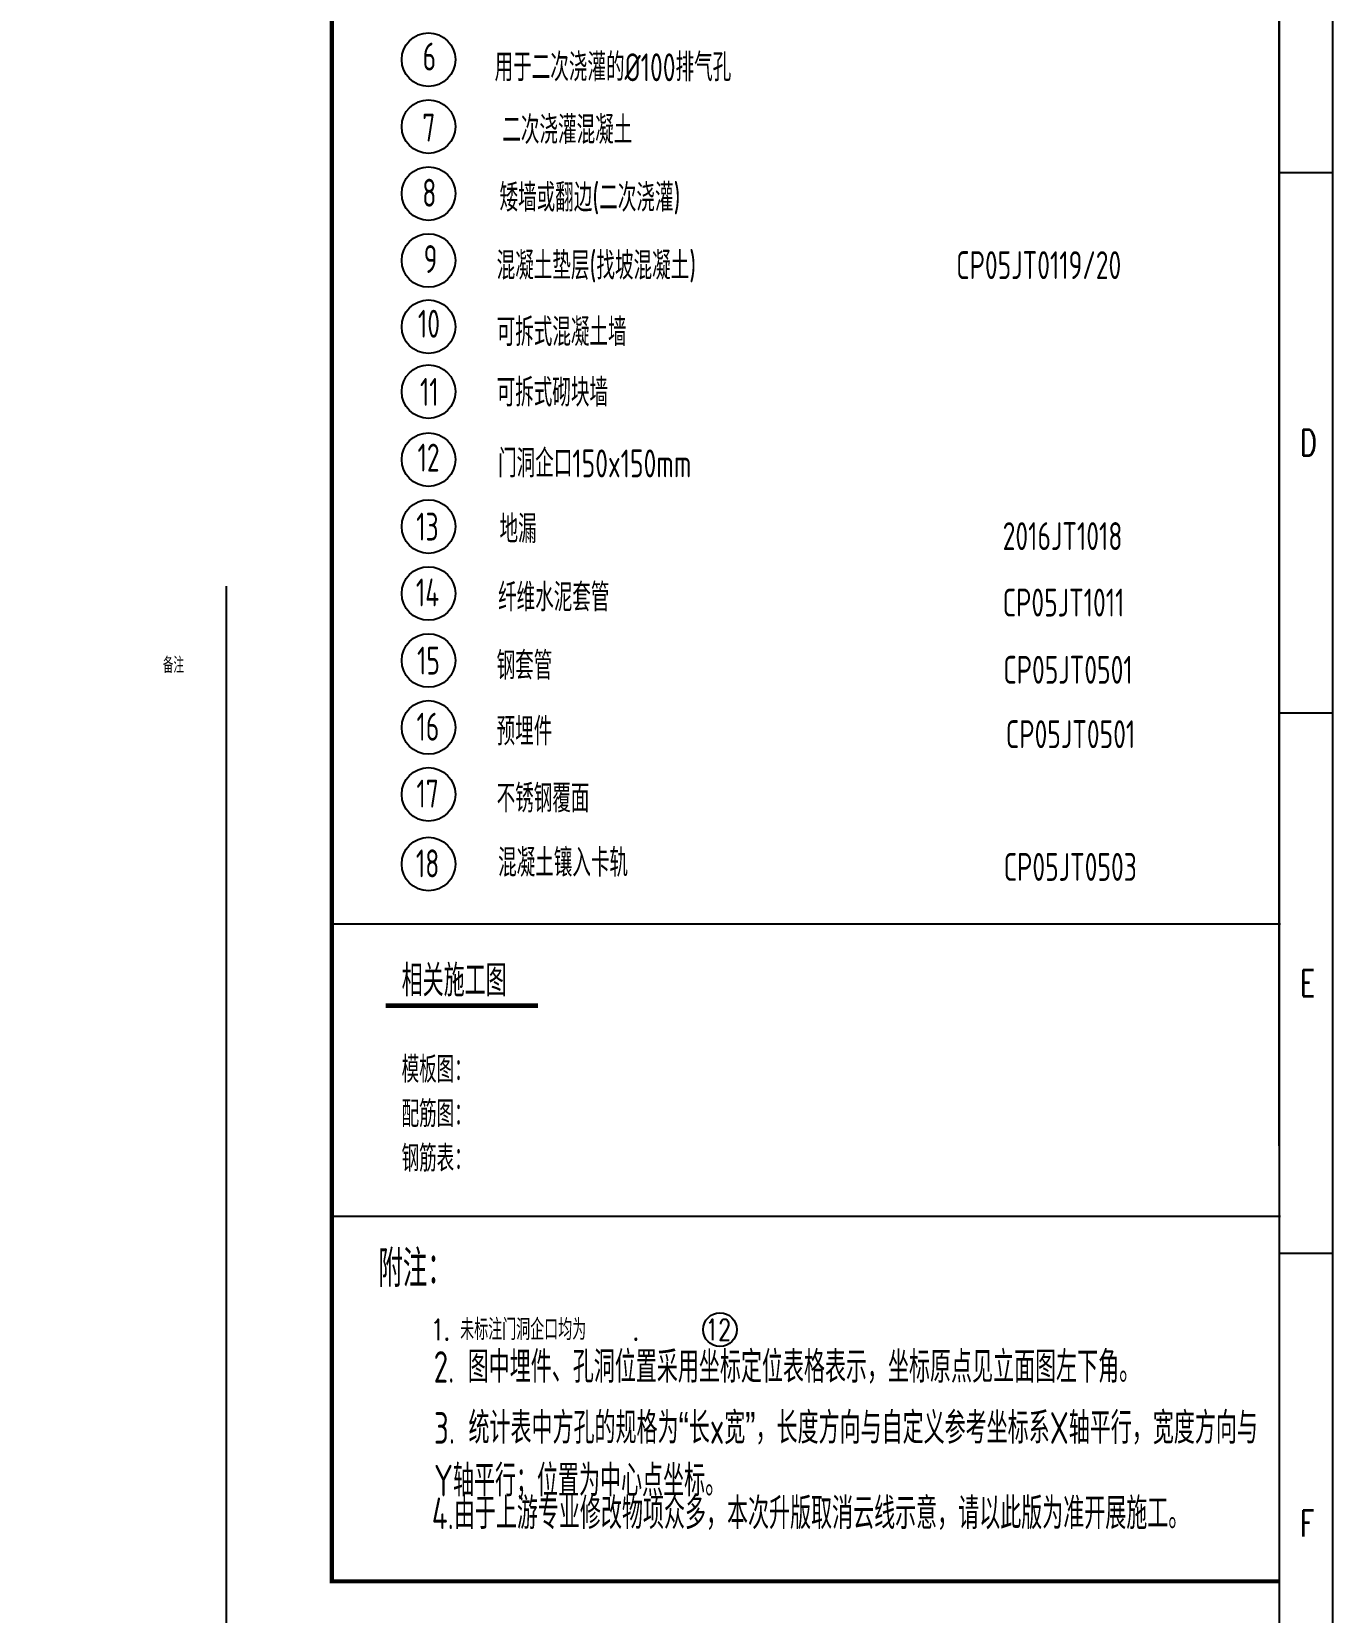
# Model space of a CAD drawing. Extents: x -383207 to 558143, y -95136 to 11777.
# Drawn here: x 362042 to 368217, y -87733 to -80226 of the extents above; entities that cross this region are included whole.
import ezdxf
from ezdxf.enums import TextEntityAlignment as Align

# ---------------------------------------------------------------- set-up
doc = ezdxf.new("R2010")
doc.units = 0
doc.linetypes.add('CONTINOUS', pattern=[0])
doc.layers.get('0').update_dxf_attribs({"linetype": 'CONTINUOUS'})
for name, color, linetype in [('B版云线202106', 2, 'CONTINUOUS'), ('C77(文本)', 7, 'CONTINUOUS'), ('NHJTTP_CenterLine', 7, 'CONTINUOUS'), ('NHJTTT_OpenLine', 7, 'CONTINUOUS'), ('TEXT', 4, 'CONTINUOUS'), ('图框', 4, 'CONTINOUS'), ('缩略图', 4, 'CONTINUOUS')]:
    doc.layers.add(name, color=color, linetype=linetype)
doc.styles.add('ACP1000普通样式', font='tssdeng.shx', dxfattribs={"width": 0.7, "bigfont": 'tssdchn.shx'})
doc.styles.add('HZ', font='TXT.shx', dxfattribs={"width": 0.7, "bigfont": 'hz.shx'})
doc.styles.add('RH', font='romans.shx', dxfattribs={"width": 0.7, "bigfont": 'hz.shx'})
doc.styles.add('S1', font='tssdeng.shx', dxfattribs={"width": 0.7, "bigfont": 'tssdchn.shx'})

# ---------------------------------------------------------------- blocks, each defined once
blk = doc.blocks.new('tk1')
at = {"color": 4, "flags": 128}
blk.add_lwpolyline([(82683.8, -541567.7), (82683.8, -562592.7)], dxfattribs=at)
blk.add_lwpolyline([(46133.8, -541817.7), (82431.8, -541817.7), (82431.8, -562342.7), (46133.8, -562342.7)], close=True)
at = {"flags": 128}
for points in [[(82433.8, -549514.6), (82683.8, -549514.6)], [(82433.8, -552080.2), (82683.8, -552080.2)], [(82433.8, -554645.8), (82683.8, -554645.8)]]:
    blk.add_lwpolyline(points, dxfattribs=at)
at = {"layer": 'C77(文本)', "color": 4}
blk.add_line((82431.8, -554137.1), (82431.8, -541817.7), dxfattribs=at)
at = {"color": 0, "style": 'HZ', "width": 0.7}
for s, p in [('D', (82530.1, -550860.1)), ('E', (82530.1, -553425.7)), ('F', (82530.1, -555991.3))]:
    blk.add_text(s, height=125, dxfattribs=at).set_placement(p)

msp = doc.modelspace()

# ---------------------------------------------------------------- linework, layer by layer
msp.add_lwpolyline([(331042, -72948.5), (368217, -72948.5), (368217, -93973.5), (331042, -93973.5)], close=True)
at = {"layer": 'C77(文本)', "color": 4}
for p, q in [((367971, -84463.9), (363467, -84463.9)), ((367971, -85853.6), (363467, -85853.6))]:
    msp.add_line(p, q, dxfattribs=at)
at = {"layer": 'C77(文本)', "const_width": 22.5}
msp.add_lwpolyline([(363723.5, -84851.5), (364446.5, -84851.5)], dxfattribs=at)
at = {"layer": 'C77(文本)', "color": 4}
for centre in [(363926.4, -80358.9), (363926.4, -80676.9), (363926.4, -80994.9), (363926.4, -81312.9), (363926.4, -81627.3), (363926.4, -81935.5), (363926.4, -82258.3), (363926.4, -82576.3), (363926.4, -82894.3), (363926.4, -83212.3), (363926.4, -83530.3), (363926.4, -83848.1), (363926.4, -84179.2)]:
    msp.add_circle(centre, 127.2, dxfattribs=at)
at = {"layer": 'NHJTTP_CenterLine', "color": 1}
msp.add_line((362965.2, -82859.4), (362965.2, -90984.4), dxfattribs=at)
at = {"layer": '图框', "color": 6}
msp.add_circle((365309.8, -86390.2), 80, dxfattribs=at)
at = {"layer": '缩略图', "const_width": 20}
msp.add_lwpolyline([(367967, -87585.7), (363467, -87585.7), (363467, -73198.5)], dxfattribs=at)

# ---------------------------------------------------------------- block references
at = {"layer": 'B版云线202106'}
msp.add_blockref('tk1', (285533.2, 468619.2), dxfattribs=at)

# ---------------------------------------------------------------- texts
at = {"layer": 'C77(文本)', "color": 4, "style": 'S1', "width": 0.7}
for s, height, p in [('6', 132.5, (363898.4, -80410.4)), ('用于二次浇灌的%%c100排气孔', 132.5, (364240.1, -80461.4)), ('7', 132.5, (363896.7, -80747.9)), ('二次浇灌混凝土', 132.5, (364276.8, -80758.9)), ('8', 132.5, (363896.6, -81057.2)), ('矮墙或翻边(二次浇灌)', 132.5, (364263.3, -81080.6)), ('9', 132.5, (363903.4, -81372.1)), ('混凝土垫层(找坡混凝土)', 132.5, (364249.7, -81403.6)), ('CP05JT0119/20', 132.5, (366431.1, -81401)), ('10', 132.5, (363876, -81679.3)), ('可拆式混凝土墙', 132.5, (364249.7, -81719.1)), ('11', 132.5, (363885.8, -82003.3)), ('可拆式砌块墙', 132.5, (364249.7, -82006.3)), ('12', 132.5, (363874.2, -82315.2)), ('门洞企口150x150mm', 132.5, (364256.5, -82342.7)), ('13', 132.5, (363867.9, -82643)), ('地漏', 132.5, (364263.3, -82654.3)), ('2016JT1018', 132.5, (366651.8, -82688)), ('14', 132.5, (363866.3, -82955.5)), ('纤维水泥套管', 132.5, (364256.5, -82978.7)), ('CP05JT1011', 132.5, (366651.8, -83003.6)), ('15', 132.5, (363871.8, -83279.2)), ('钢套管', 132.5, (364249.7, -83303)), ('CP05JT0501', 132.5, (366654.7, -83322.8)), ('16', 132.5, (363869.1, -83593.1)), ('预埋件', 132.5, (364249.7, -83615.7)), ('CP05JT0501', 132.5, (366666.8, -83628.7)), ('17', 132.5, (363869.1, -83910.9)), ('不锈钢覆面', 132.5, (364249.7, -83933.4)), ('18', 132.5, (363866.4, -84242.3)), ('混凝土镶入卡轨', 132.5, (364256.5, -84239.5)), ('CP05JT0503', 132.5, (366656.4, -84259.1)), ('模板图：', 125, (363798.6, -85217.6)), ('配筋图：', 125, (363798.6, -85428.7)), ('钢筋表：', 125, (363798.6, -85639.9))]:
    msp.add_text(s, height=height, dxfattribs=at).set_placement(p)
at = {"layer": 'C77(文本)', "style": 'S1', "width": 0.7}
for s, height, p in [('相关施工图', 150, (363798.8, -84807.8)), ('附注：', 175, (363687.8, -86187.9))]:
    msp.add_text(s, height=height, dxfattribs=at).set_placement(p)
at = {"layer": 'NHJTTT_OpenLine', "color": 3, "style": 'RH', "width": 0.7}
msp.add_text('备注', height=75, dxfattribs=at).set_placement((362715.2, -83234.4), align=Align.MIDDLE_CENTER)
at = {"layer": 'TEXT', "color": 1, "style": 'ACP1000普通样式', "width": 0.7}
for s, p in [('2. 图中埋件、孔洞位置采用坐标定位表格表示，坐标原点见立面图左下角。', (363950.8, -86687.5)), ('4.由于上游专业修改物项众多，本次升版取消云线示意，请以此版为准开展施工。', (363941.8, -87382.7))]:
    msp.add_text(s, height=150, dxfattribs=at).set_placement(p, align=Align.BOTTOM_LEFT)
at = {"layer": 'TEXT', "color": 1, "insert": (363952.2, -86782.2), "char_height": 150, "attachment_point": 1, "style": 'ACP1000普通样式'}
msp.add_mtext_dynamic_manual_height_columns('3. 统计表中方孔的规格为“长x宽”，长度方向与自定义参考坐标系X轴平行，宽度方向与Y轴平行；位置为中心点坐标。', width=3911.658, gutter_width=1000, heights=[482.1], dxfattribs=at)
at = {"layer": '图框', "color": 6, "style": 'RH', "width": 0.7}
for s, p in [('1. 未标注门洞企口均为    .', (363938.5, -86439.9)), ('12', (365242, -86440.8))]:
    msp.add_text(s, height=100, dxfattribs=at).set_placement(p)

doc.saveas('drawing.dxf')
